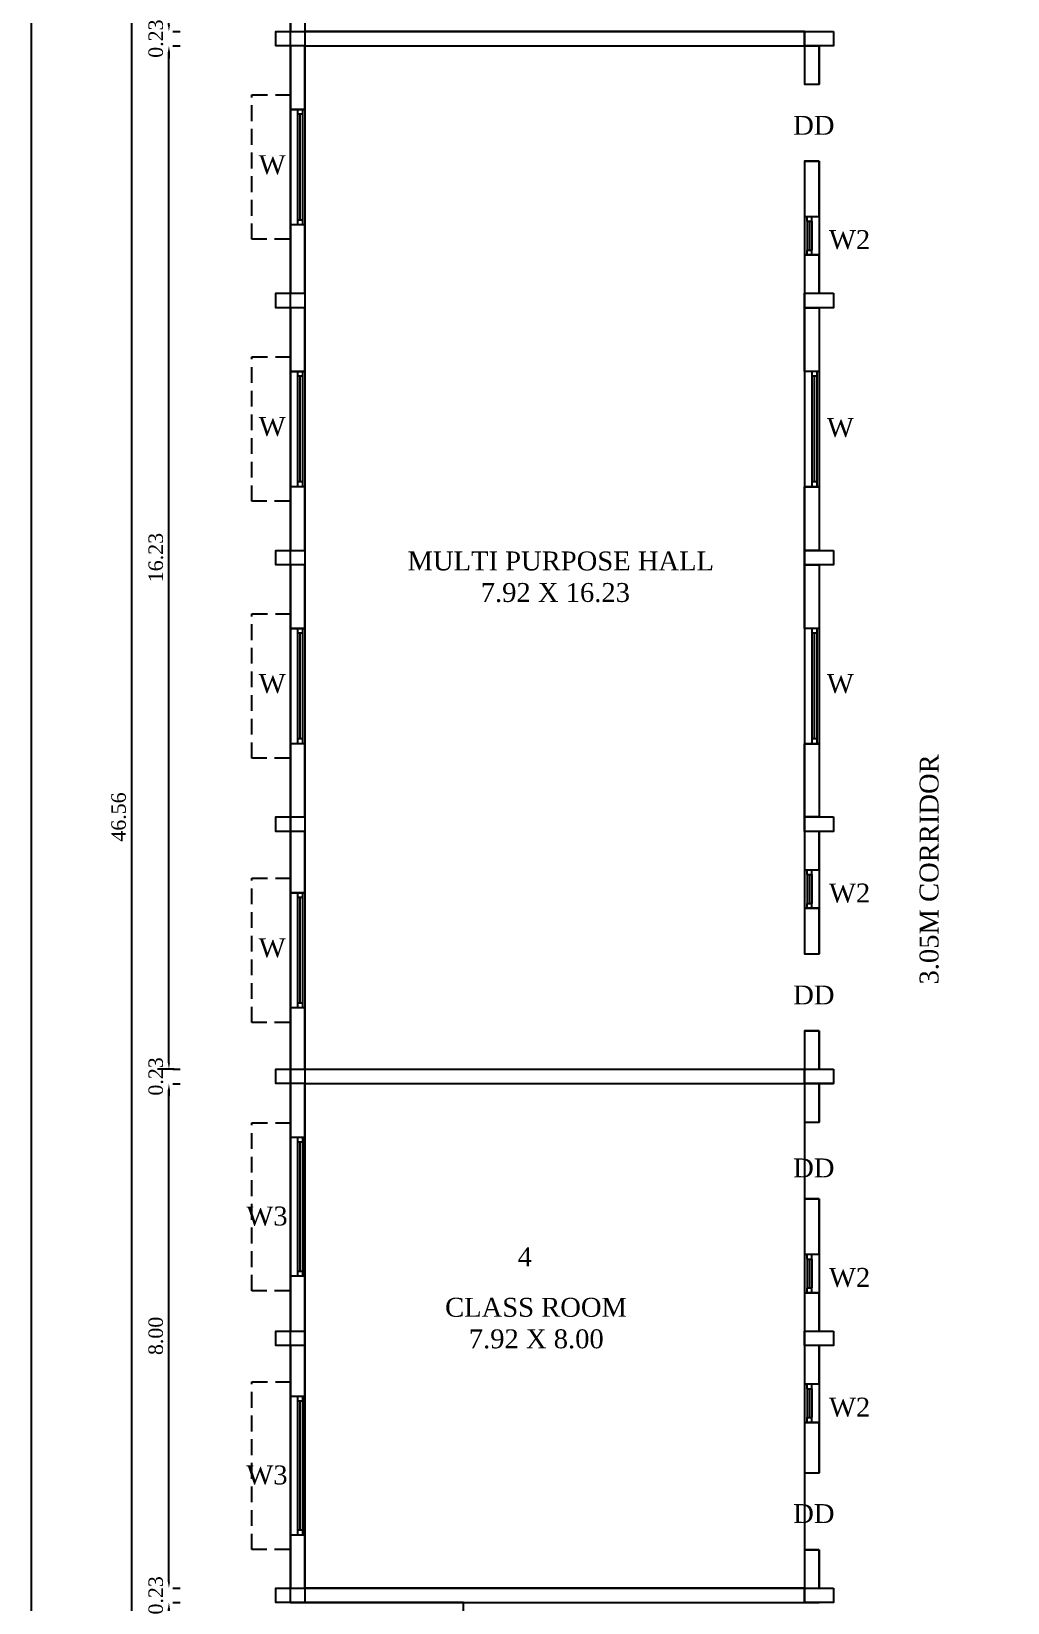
# Model space of a CAD drawing. Header units: metres. Extents: x 3616 to 3987, y 1122 to 1251.
# Drawn here: x 3900.15 to 3915.63, y 1167.67 to 1192.58 of the extents above; entities that cross this region are included whole.
import ezdxf

# ---------------------------------------------------------------- set-up
doc = ezdxf.new("R2010")
doc.units = ezdxf.units.M
doc.linetypes.add('DASHED2', pattern=[0.375, 0.25, -0.125])
for name, color, linetype in [('AR_JOINERIES', 251, 'Continuous'), ('BLK_1_FLR_2_BLT_UP_AREA', 26, 'Continuous'), ('BLK_1_FLR_2_REGULAR_ROOM_4', 117, 'Continuous')]:
    doc.layers.add(name, color=color, linetype=linetype)
doc.styles.add('ANAND', font='times.ttf')
doc.dimstyles.new('V1', dxfattribs={"dimtxt": 0.23, "dimasz": 0.1, "dimexe": 0.18, "dimexo": 0.0625, "dimgap": 0.09, "dimtad": 1, "dimzin": 0, "dimdsep": 46, "dimtxsty": 'ANAND', "dimcen": 0.09, "dimadec": 0, "dimazin": 0, "dimtfac": 1, "dimtix": 1, "dimtofl": 0, "dimtmove": 2, "dimatfit": 0, "dimfxl": 0, "dimtolj": 1, "dimtzin": 0, "dimarcsym": 0})

# ---------------------------------------------------------------- blocks, each defined once
blk = doc.blocks.new('W6a')
at = {"layer": 'AR_JOINERIES', "color": 42}
for p, q in [((-36, 0), (-36, 9)), ((36, 4.5), (-36, 4.5)), ((36, 1.5), (-36, 1.5)), ((-33, 1.5), (-33, 4.5)), ((33, 3), (-33, 3)), ((33, 1.5), (33, 4.5)), ((36, 0), (36, 9))]:
    blk.add_line(p, q, dxfattribs=at)
blk = doc.blocks.new('W2a')
at = {"layer": 'AR_JOINERIES', "color": 42}
for p, q in [((0, 12), (9, 12)), ((1.5, 9), (1.5, 12)), ((4.5, 9), (4.5, 12)), ((1.5, 9), (4.5, 9)), ((1.5, 9), (1.5, -9)), ((3, 9), (3, -9)), ((4.5, 9), (4.5, -9)), ((1.5, -9), (4.5, -9)), ((1.5, -12), (1.5, -9)), ((4.5, -12), (4.5, -9)), ((0, -12), (9, -12))]:
    blk.add_line(p, q, dxfattribs=at)
blk = doc.blocks.new('*D243')
at = {"color": 0, "lineweight": -2}
for p, q in [((3902.395, 1167.666), (3902.512, 1167.666)), ((3902.332, 1164.718), (3902.332, 1167.566)), ((3902.395, 1164.618), (3902.512, 1164.618))]:
    blk.add_line(p, q, dxfattribs=at)
at = {"color": 0}
for points in [[(3902.316, 1167.566), (3902.349, 1167.566), (3902.332, 1167.666)], [(3902.316, 1164.718), (3902.349, 1164.718), (3902.332, 1164.618)]]:
    blk.add_solid(points, dxfattribs=at)
at = {"layer": 'Defpoints', "color": 0}
for p in [(3902.332, 1167.666), (3902.332, 1167.666), (3902.332, 1164.618)]:
    blk.add_point(p, dxfattribs=at)
at = {"color": 0, "insert": (3902.125, 1166.142), "char_height": 0.23, "attachment_point": 5, "rotation": 90, "style": 'ANAND'}
blk.add_mtext('\\A1;3.05', dxfattribs=at)
blk = doc.blocks.new('*D244')
at = {"color": 0, "lineweight": -2}
for p, q in [((3902.332, 1167.994), (3902.332, 1168.094)), ((3902.395, 1167.894), (3902.512, 1167.894)), ((3902.395, 1167.666), (3902.512, 1167.666)), ((3902.332, 1167.566), (3902.332, 1167.466))]:
    blk.add_line(p, q, dxfattribs=at)
at = {"color": 0}
for points in [[(3902.316, 1167.994), (3902.349, 1167.994), (3902.332, 1167.894)], [(3902.316, 1167.566), (3902.349, 1167.566), (3902.332, 1167.666)]]:
    blk.add_solid(points, dxfattribs=at)
at = {"layer": 'Defpoints', "color": 0}
for p in [(3902.332, 1167.894), (3902.332, 1167.894), (3902.332, 1167.666)]:
    blk.add_point(p, dxfattribs=at)
at = {"color": 0, "insert": (3902.125, 1167.78), "char_height": 0.23, "attachment_point": 5, "rotation": 90, "style": 'ANAND'}
blk.add_mtext('\\A1;0.23', dxfattribs=at)
blk = doc.blocks.new('*D245')
at = {"color": 0, "lineweight": -2}
for p, q in [((3902.395, 1175.895), (3902.512, 1175.895)), ((3902.332, 1167.994), (3902.332, 1175.795)), ((3902.395, 1167.894), (3902.512, 1167.894))]:
    blk.add_line(p, q, dxfattribs=at)
at = {"color": 0}
for points in [[(3902.316, 1175.795), (3902.349, 1175.795), (3902.332, 1175.895)], [(3902.316, 1167.994), (3902.349, 1167.994), (3902.332, 1167.894)]]:
    blk.add_solid(points, dxfattribs=at)
at = {"layer": 'Defpoints', "color": 0}
for p in [(3902.332, 1175.895), (3902.332, 1175.895), (3902.332, 1167.894)]:
    blk.add_point(p, dxfattribs=at)
at = {"color": 0, "insert": (3902.125, 1171.895), "char_height": 0.23, "attachment_point": 5, "rotation": 90, "style": 'ANAND'}
blk.add_mtext('\\A1;8.00', dxfattribs=at)
blk = doc.blocks.new('*D246')
at = {"color": 0, "lineweight": -2}
for p, q in [((3902.415, 1176.124), (3902.152, 1176.124)), ((3902.332, 1176.224), (3902.332, 1176.324)), ((3902.395, 1175.895), (3902.512, 1175.895)), ((3902.332, 1175.795), (3902.332, 1175.695))]:
    blk.add_line(p, q, dxfattribs=at)
at = {"color": 0}
for points in [[(3902.316, 1176.224), (3902.349, 1176.224), (3902.332, 1176.124)], [(3902.316, 1175.795), (3902.349, 1175.795), (3902.332, 1175.895)]]:
    blk.add_solid(points, dxfattribs=at)
at = {"layer": 'Defpoints', "color": 0}
for p in [(3902.332, 1176.124), (3902.477, 1176.124), (3902.332, 1175.895)]:
    blk.add_point(p, dxfattribs=at)
at = {"color": 0, "insert": (3902.125, 1176.01), "char_height": 0.23, "attachment_point": 5, "rotation": 90, "style": 'ANAND'}
blk.add_mtext('\\A1;0.23', dxfattribs=at)
blk = doc.blocks.new('*D247')
at = {"color": 0, "lineweight": -2}
for p, q in [((3902.395, 1192.355), (3902.512, 1192.355)), ((3902.332, 1176.224), (3902.332, 1192.255)), ((3902.395, 1176.124), (3902.512, 1176.124))]:
    blk.add_line(p, q, dxfattribs=at)
at = {"color": 0}
for points in [[(3902.316, 1192.255), (3902.349, 1192.255), (3902.332, 1192.355)], [(3902.316, 1176.224), (3902.349, 1176.224), (3902.332, 1176.124)]]:
    blk.add_solid(points, dxfattribs=at)
at = {"layer": 'Defpoints', "color": 0}
for p in [(3902.332, 1192.355), (3902.332, 1192.355), (3902.332, 1176.124)]:
    blk.add_point(p, dxfattribs=at)
at = {"color": 0, "insert": (3902.125, 1184.239), "char_height": 0.23, "attachment_point": 5, "rotation": 90, "style": 'ANAND'}
blk.add_mtext('\\A1;16.23', dxfattribs=at)
blk = doc.blocks.new('*D248')
at = {"color": 0, "lineweight": -2}
for p, q in [((3902.332, 1192.683), (3902.332, 1192.783)), ((3902.395, 1192.583), (3902.512, 1192.583)), ((3902.395, 1192.355), (3902.512, 1192.355)), ((3902.332, 1192.255), (3902.332, 1192.155))]:
    blk.add_line(p, q, dxfattribs=at)
at = {"color": 0}
for points in [[(3902.316, 1192.683), (3902.349, 1192.683), (3902.332, 1192.583)], [(3902.316, 1192.255), (3902.349, 1192.255), (3902.332, 1192.355)]]:
    blk.add_solid(points, dxfattribs=at)
at = {"layer": 'Defpoints', "color": 0}
for p in [(3902.332, 1192.583), (3902.332, 1192.583), (3902.332, 1192.355)]:
    blk.add_point(p, dxfattribs=at)
at = {"color": 0, "insert": (3902.125, 1192.469), "char_height": 0.23, "attachment_point": 5, "rotation": 90, "style": 'ANAND'}
blk.add_mtext('\\A1;0.23', dxfattribs=at)
blk = doc.blocks.new('*D253')
at = {"color": 0, "lineweight": -2}
for p, q in [((3901.613, 1203.404), (3901.923, 1203.404)), ((3901.743, 1156.945), (3901.743, 1203.304)), ((3901.613, 1156.845), (3901.923, 1156.845))]:
    blk.add_line(p, q, dxfattribs=at)
at = {"color": 0}
for points in [[(3901.726, 1203.304), (3901.76, 1203.304), (3901.743, 1203.404)], [(3901.726, 1156.945), (3901.76, 1156.945), (3901.743, 1156.845)]]:
    blk.add_solid(points, dxfattribs=at)
at = {"layer": 'Defpoints', "color": 0}
for p in [(3901.55, 1203.404), (3901.743, 1203.404), (3901.55, 1156.845)]:
    blk.add_point(p, dxfattribs=at)
at = {"color": 0, "insert": (3901.536, 1180.124), "char_height": 0.23, "attachment_point": 5, "rotation": 90, "style": 'ANAND'}
blk.add_mtext('\\A1;46.56', dxfattribs=at)

msp = doc.modelspace()

# ---------------------------------------------------------------- linework, layer by layer
at = {"lineweight": -2}
for p, q in [((3904.48572, 1203.30344, -0.0324), (3904.48572, 1192.58313, -0.0324)), ((3904.25712, 1195.63113, -0.0324), (3904.25712, 1192.58313, -0.0324)), ((3904.25712, 1192.58313, -0.0324), (3912.63912, 1192.58313, -0.0324)), ((3912.41052, 1192.58313, -0.0324), (3912.41052, 1191.74493, -0.0324)), ((3904.25712, 1192.35453, -0.0324), (3904.25712, 1188.43023, -0.0324)), ((3904.48572, 1192.35453, -0.0324), (3912.63912, 1192.35453, -0.0324)), ((3904.48572, 1192.35453, -0.0324), (3904.48572, 1184.35353, -0.0324)), ((3912.63912, 1192.35453, -0.0324), (3912.63912, 1191.74493, -0.0324)), ((3912.41052, 1191.74493, -0.0324), (3912.63912, 1191.74493, -0.0324)), ((3912.41052, 1190.52573, -0.0324), (3912.41052, 1184.96313, -0.0324)), ((3912.41052, 1190.52573, -0.0324), (3912.63912, 1190.52573, -0.0324)), ((3912.63912, 1190.52573, -0.0324), (3912.63912, 1188.43023, -0.0324)), ((3912.41052, 1189.64943, -0.0324), (3912.63912, 1189.64943, -0.0324)), ((3912.41052, 1189.03983, -0.0324), (3912.63912, 1189.03983, -0.0324)), ((3904.25712, 1188.20163, -0.0324), (3904.25712, 1184.35353, -0.0324)), ((3912.63912, 1188.20163, -0.0324), (3912.63912, 1184.96313, -0.0324)), ((3912.41052, 1184.96313, -0.0324), (3912.41052, 1184.12493, -0.0324)), ((3912.63912, 1184.96313, -0.0324), (3912.63912, 1184.35353, -0.0324)), ((3904.48572, 1184.35353, -0.0324), (3904.48572, 1181.57223, -0.0324)), ((3904.25712, 1184.12493, -0.0324), (3904.25712, 1175.89533, -0.0324)), ((3912.41052, 1184.12493, -0.0324), (3912.41052, 1181.57223, -0.0324)), ((3912.63912, 1184.12493, -0.0324), (3912.63912, 1180.12443, -0.0324)), ((3904.48572, 1181.57223, -0.0324), (3904.48572, 1176.12393, -0.0324)), ((3912.41052, 1181.57223, -0.0324), (3912.41052, 1177.95273, -0.0324)), ((3912.63912, 1179.89583, -0.0324), (3912.63912, 1177.95273, -0.0324)), ((3912.41052, 1179.28623, -0.0324), (3912.63912, 1179.28623, -0.0324)), ((3912.41052, 1178.67663, -0.0324), (3912.63912, 1178.67663, -0.0324)), ((3912.41052, 1177.95273, -0.0324), (3912.63912, 1177.95273, -0.0324)), ((3912.41052, 1176.73353, -0.0324), (3912.41052, 1175.28573, -0.0324)), ((3912.41052, 1176.73353, -0.0324), (3912.63912, 1176.73353, -0.0324)), ((3912.63912, 1176.73353, -0.0324), (3912.63912, 1176.12393, -0.0324)), ((3904.48572, 1176.12393, -0.0324), (3912.86772, 1176.12393, -0.0324)), ((3904.25712, 1175.89533, -0.0324), (3904.25712, 1171.97103, -0.0324)), ((3904.48572, 1175.89533, -0.0324), (3904.48572, 1167.89433, -0.0324)), ((3904.48572, 1175.89533, -0.0324), (3912.86772, 1175.89533, -0.0324)), ((3912.63912, 1175.89533, -0.0324), (3912.63912, 1175.28573, -0.0324)), ((3912.41052, 1175.28573, -0.0324), (3912.63912, 1175.28573, -0.0324)), ((3912.41052, 1174.06653, -0.0324), (3912.41052, 1169.72313, -0.0324)), ((3912.41052, 1174.06653, -0.0324), (3912.63912, 1174.06653, -0.0324)), ((3912.63912, 1174.06653, -0.0324), (3912.63912, 1171.97103, -0.0324)), ((3912.41052, 1173.19023, -0.0324), (3912.63912, 1173.19023, -0.0324)), ((3912.41052, 1172.58063, -0.0324), (3912.63912, 1172.58063, -0.0324)), ((3904.25712, 1171.74243, -0.0324), (3904.25712, 1167.89433, -0.0324)), ((3912.63912, 1171.74243, -0.0324), (3912.63912, 1169.72313, -0.0324)), ((3912.41052, 1171.13283, -0.0324), (3912.63912, 1171.13283, -0.0324)), ((3912.41052, 1170.52323, -0.0324), (3912.63912, 1170.52323, -0.0324)), ((3912.41052, 1169.72313, -0.0324), (3912.63912, 1169.72313, -0.0324)), ((3912.41052, 1168.50393, -0.0324), (3912.41052, 1167.66573, -0.0324)), ((3912.41052, 1168.50393, -0.0324), (3912.63912, 1168.50393, -0.0324)), ((3912.63912, 1168.50393, -0.0324), (3912.63912, 1167.89433, -0.0324)), ((3904.48572, 1167.89433, -0.0324), (3912.63912, 1167.89433, -0.0324)), ((3904.25712, 1167.66573, -0.0324), (3912.63912, 1167.66573, -0.0324))]:
    msp.add_line(p, q, dxfattribs=at)
at = {"linetype": 'DASHED2'}
for p, q in [((3903.64712, 1189.28608, -0.0324), (3903.64712, 1191.57488, -0.0324)), ((3903.64712, 1191.57488, -0.0324), (3904.25712, 1191.57488, -0.0324)), ((3904.25712, 1189.28608, -0.0324), (3903.64712, 1189.28608, -0.0324)), ((3903.64712, 1185.13318, -0.0324), (3903.64712, 1187.42198, -0.0324)), ((3903.64712, 1187.42198, -0.0324), (3904.25712, 1187.42198, -0.0324)), ((3904.25712, 1185.13318, -0.0324), (3903.64712, 1185.13318, -0.0324)), ((3903.64712, 1181.05648, -0.0324), (3903.64712, 1183.34528, -0.0324)), ((3903.64712, 1183.34528, -0.0324), (3904.25712, 1183.34528, -0.0324)), ((3904.25712, 1181.05648, -0.0324), (3903.64712, 1181.05648, -0.0324)), ((3903.64712, 1176.86548, -0.0324), (3903.64712, 1179.15428, -0.0324)), ((3903.64712, 1179.15428, -0.0324), (3904.25712, 1179.15428, -0.0324)), ((3904.25712, 1176.86548, -0.0324), (3903.64712, 1176.86548, -0.0324)), ((3903.64712, 1172.61237, -0.0324), (3903.64712, 1175.27237, -0.0324)), ((3903.64712, 1175.27237, -0.0324), (3904.25712, 1175.27237, -0.0324)), ((3904.25712, 1172.61237, -0.0324), (3903.64712, 1172.61237, -0.0324)), ((3903.64712, 1168.50584, -0.0324), (3903.64712, 1171.16584, -0.0324)), ((3903.64712, 1171.16584, -0.0324), (3904.25712, 1171.16584, -0.0324)), ((3904.25712, 1168.50584, -0.0324), (3903.64712, 1168.50584, -0.0324))]:
    msp.add_line(p, q, dxfattribs=at)
for p, q in [((3904.48572, 1175.04237, -0.0324), (3904.25712, 1175.04237, -0.0324)), ((3904.37142, 1175.04237, -0.0324), (3904.37142, 1172.84237, -0.0324)), ((3904.44762, 1174.96617, -0.0324), (3904.37142, 1174.96617, -0.0324)), ((3904.40952, 1174.96617, -0.0324), (3904.40952, 1172.91857, -0.0324)), ((3904.44762, 1175.04237, -0.0324), (3904.44762, 1172.84237, -0.0324)), ((3904.44762, 1172.91857, -0.0324), (3904.37142, 1172.91857, -0.0324)), ((3904.48572, 1172.84237, -0.0324), (3904.25712, 1172.84237, -0.0324)), ((3904.48572, 1170.93584, -0.0324), (3904.25712, 1170.93584, -0.0324)), ((3904.37142, 1170.93584, -0.0324), (3904.37142, 1168.73584, -0.0324)), ((3904.44762, 1170.93584, -0.0324), (3904.44762, 1168.73584, -0.0324)), ((3904.44762, 1170.85964, -0.0324), (3904.37142, 1170.85964, -0.0324)), ((3904.40952, 1170.85964, -0.0324), (3904.40952, 1168.81204, -0.0324)), ((3904.48572, 1168.73584, -0.0324), (3904.25712, 1168.73584, -0.0324)), ((3904.44762, 1168.81204, -0.0324), (3904.37142, 1168.81204, -0.0324))]:
    msp.add_line(p, q)
at = {"elevation": -0.0324}
msp.add_lwpolyline([(3900.15273, 1225.86588), (3986.80321, 1225.86588), (3986.80321, 1152.9548), (3900.15273, 1152.9548)], close=True, dxfattribs=at)
at = {"lineweight": -2, "elevation": -0.0324}
for points in [[(3904.48572, 1192.58313), (3904.48572, 1192.35453), (3904.02852, 1192.35453), (3904.02852, 1192.58313)], [(3912.41052, 1192.58313), (3904.48572, 1192.58313), (3904.48572, 1192.35453), (3904.25712, 1192.35453), (3904.25712, 1191.34488), (3904.48572, 1191.34488), (3904.48572, 1192.35453), (3912.41052, 1192.35453)], [(3912.86772, 1192.58313), (3912.86772, 1192.35453), (3912.41052, 1192.35453), (3912.41052, 1192.58313)], [(3912.63912, 1192.35453), (3912.41052, 1192.35453), (3912.41052, 1191.74493), (3912.63912, 1191.74493)], [(3912.63912, 1190.52573), (3912.57139, 1190.52573), (3912.41052, 1190.52573), (3912.41052, 1189.64943), (3912.63912, 1189.64943)], [(3904.48572, 1189.51608), (3904.25712, 1189.51608), (3904.25712, 1188.43023), (3904.48572, 1188.43023)], [(3912.63912, 1189.03983), (3912.41052, 1189.03983), (3912.41052, 1188.43023), (3912.63912, 1188.43023)], [(3904.48572, 1188.43023), (3904.48572, 1188.20163), (3904.02852, 1188.20163), (3904.02852, 1188.43023)], [(3912.86772, 1188.43023), (3912.86772, 1188.20163), (3912.41052, 1188.20163), (3912.41052, 1188.43023)], [(3904.48572, 1188.20163), (3904.25712, 1188.20163), (3904.25712, 1187.19198), (3904.48572, 1187.19198)], [(3912.41052, 1188.20163), (3912.63912, 1188.20163), (3912.63912, 1187.19198), (3912.41052, 1187.19198)], [(3904.48572, 1185.36318), (3904.25712, 1185.36318), (3904.25712, 1184.35353), (3904.48572, 1184.35353)], [(3912.41052, 1185.36318), (3912.63912, 1185.36318), (3912.63912, 1184.35353), (3912.41052, 1184.35353)], [(3904.48572, 1184.35353), (3904.48572, 1184.12493), (3904.02852, 1184.12493), (3904.02852, 1184.35353)], [(3904.48572, 1184.35353), (3904.48572, 1184.12493), (3904.02852, 1184.12493), (3904.02852, 1184.35353)], [(3912.86772, 1184.35353), (3912.86772, 1184.12493), (3912.41052, 1184.12493), (3912.41052, 1184.35353)], [(3912.86772, 1184.35353), (3912.86772, 1184.12493), (3912.41052, 1184.12493), (3912.41052, 1184.35353)], [(3904.48572, 1184.12493), (3904.25712, 1184.12493), (3904.25712, 1183.11528), (3904.48572, 1183.11528)], [(3912.41052, 1184.12493), (3912.63912, 1184.12493), (3912.63912, 1183.11528), (3912.41052, 1183.11528)], [(3904.48572, 1181.28648), (3904.25712, 1181.28648), (3904.25712, 1180.12443), (3904.48572, 1180.12443)], [(3912.41052, 1181.28648), (3912.63912, 1181.28648), (3912.63912, 1180.12443), (3912.41052, 1180.12443)], [(3904.48572, 1180.12443), (3904.48572, 1179.89583), (3904.02852, 1179.89583), (3904.02852, 1180.12443)], [(3912.86772, 1180.12443), (3912.86772, 1179.89583), (3912.41052, 1179.89583), (3912.41052, 1180.12443)], [(3904.48572, 1179.89583), (3904.25712, 1179.89583), (3904.25712, 1178.92428), (3904.48572, 1178.92428)], [(3912.63912, 1179.89583), (3912.41052, 1179.89583), (3912.41052, 1179.28623), (3912.63912, 1179.28623)], [(3912.63912, 1178.52489), (3912.63912, 1178.67663), (3912.41052, 1178.67663), (3912.41052, 1177.95273), (3912.63912, 1177.95273)], [(3904.48572, 1177.09548), (3904.25712, 1177.09548), (3904.25712, 1176.12393), (3904.48572, 1176.12393)], [(3912.63912, 1176.73353), (3912.57139, 1176.73353), (3912.41052, 1176.73353), (3912.41052, 1176.12393), (3912.63912, 1176.12393)], [(3904.48572, 1176.12393), (3904.48572, 1175.89533), (3904.02852, 1175.89533), (3904.02852, 1176.12393)], [(3912.86772, 1176.12393), (3912.86772, 1175.89533), (3912.41052, 1175.89533), (3912.41052, 1176.12393)], [(3912.63912, 1175.85789), (3912.63912, 1175.89533), (3912.41052, 1175.89533), (3912.41052, 1175.28573), (3912.63912, 1175.28573)], [(3912.63912, 1174.06653), (3912.57139, 1174.06653), (3912.41052, 1174.06653), (3912.41052, 1173.19023), (3912.63912, 1173.19023)], [(3912.63912, 1172.58063), (3912.41052, 1172.58063), (3912.41052, 1171.97103), (3912.63912, 1171.97103)], [(3904.48572, 1171.97103), (3904.48572, 1171.74243), (3904.02852, 1171.74243), (3904.02852, 1171.97103)], [(3912.86772, 1171.97103), (3912.86772, 1171.74243), (3912.41052, 1171.74243), (3912.41052, 1171.97103)], [(3912.63912, 1171.74243), (3912.41052, 1171.74243), (3912.41052, 1171.13283), (3912.63912, 1171.13283)], [(3912.63912, 1170.29529), (3912.63912, 1170.52323), (3912.41052, 1170.52323), (3912.41052, 1169.72313), (3912.63912, 1169.72313)], [(3912.63912, 1168.50393), (3912.57139, 1168.50393), (3912.41052, 1168.50393), (3912.41052, 1167.89433), (3912.63912, 1167.89433)], [(3904.48572, 1167.89433), (3904.48572, 1167.66573), (3904.02852, 1167.66573), (3904.02852, 1167.89433)], [(3912.86772, 1167.89433), (3912.86772, 1167.66573), (3912.41052, 1167.66573), (3912.41052, 1167.89433)]]:
    msp.add_lwpolyline(points, close=True, dxfattribs=at)
at = {"layer": 'BLK_1_FLR_2_BLT_UP_AREA', "color": 26, "ltscale": 400, "elevation": -0.0324}
msp.add_lwpolyline([(3904.25712, 1203.40353), (3932.37492, 1203.40353), (3932.37492, 1192.35453), (3920.10672, 1192.35453), (3920.10672, 1184.12493), (3915.91572, 1184.12493), (3915.91345, 1173.45722), (3923.91672, 1173.45893), (3923.91672, 1176.12558), (3940.60452, 1176.12233), (3940.60452, 1156.84533), (3915.68712, 1156.84533), (3915.68712, 1158.17883), (3912.63912, 1158.17883), (3912.63912, 1156.84533), (3904.25712, 1156.84533), (3904.25712, 1164.61773), (3907.00032, 1164.61773), (3907.00032, 1167.66573), (3904.25712, 1167.66573)], close=True, dxfattribs=at)
at = {"layer": 'BLK_1_FLR_2_REGULAR_ROOM_4', "color": 3, "elevation": -0.0324}
msp.add_lwpolyline([(3904.48572, 1175.89533), (3912.41052, 1175.89533), (3912.41052, 1167.89433), (3904.48572, 1167.89433)], close=True, dxfattribs=at)

# ---------------------------------------------------------------- block references
at = {"lineweight": -2, "xscale": 0.0254, "yscale": 0.0254, "zscale": 0.0254, "rotation": 90}
for p in [(3904.48572, 1190.43048, -0.0324), (3904.48572, 1186.27758, -0.0324), (3912.63912, 1186.27758, -0.0324), (3904.48572, 1182.20088, -0.0324), (3912.63912, 1182.20088, -0.0324), (3904.48572, 1178.00988, -0.0324)]:
    msp.add_blockref('W6a', p, dxfattribs=at)
at = {"lineweight": -2, "xscale": 0.0254, "yscale": 0.0254, "zscale": 0.0254}
for p in [(3912.41052, 1189.34463, -0.0324), (3912.41052, 1178.98143, -0.0324), (3912.41052, 1172.88543, -0.0324), (3912.41052, 1170.82803, -0.0324)]:
    msp.add_blockref('W2a', p, dxfattribs=at)

# ---------------------------------------------------------------- texts
at = {"style": 'ANAND'}
for s, p in [('DD', (3912.2291, 1190.94397, -0.0324)), ('W', (3903.75514, 1190.32031, -0.0324)), ('W2', (3912.79536, 1189.13195, -0.0324)), ('W', (3903.75514, 1186.16741, -0.0324)), ('W', (3912.76199, 1186.15269, -0.0324)), ('W', (3903.75514, 1182.09071, -0.0324)), ('W', (3912.76199, 1182.09071, -0.0324)), ('W2', (3912.79536, 1178.76875, -0.0324)), ('W', (3903.75514, 1177.89971, -0.0324)), ('DD', (3912.2291, 1177.15177, -0.0324)), ('DD', (3912.2291, 1174.40857, -0.0324)), ('W3', (3903.55933, 1173.6466, -0.0324)), ('4', (3907.85998, 1173.00039, -0.0324)), ('W2', (3912.79536, 1172.67275, -0.0324)), ('W2', (3912.79536, 1170.61535, -0.0324)), ('W3', (3903.55933, 1169.54008, -0.0324)), ('DD', (3912.2291, 1168.92677, -0.0324))]:
    msp.add_text(s, height=0.3, dxfattribs=at).set_placement(p)
msp.add_text('3.05M CORRIDOR ', height=0.3, rotation=90, dxfattribs=at).set_placement((3914.5325, 1177.46802, -0.0324))
at = {"char_height": 0.3, "attachment_point": 1, "style": 'ANAND'}
for s, insert, width in [(' MULTI PURPOSE HALL   \\P{\\W5.62061;  }7.92 X 16.23', (3906.00168, 1184.3353, -0.0324), 4.7498198), ('{\\W1.921818; }CLASS ROOM   \\P{\\W5.234318; }7.92 X 8.00', (3906.49264, 1172.49864, -0.0324), 3.2188771)]:
    msp.add_mtext(s, dxfattribs=dict(at, insert=insert, width=width))

# ---------------------------------------------------------------- dimensions: what is measured, and where the dimension line sits
for base, p1, p2, picture, middle in [((3901.74296, 1203.40353, -0.0324), (3901.55002, 1156.84533, -0.0324), (3901.55002, 1203.40353, -0.0324), '*D253', (3901.53563, 1180.12443, -0.0324)), ((3902.33226, 1192.58313, -0.0324), (3902.33226, 1192.35453, -0.0324), (3902.33226, 1192.58313, -0.0324), '*D248', (3902.12494, 1192.46883, -0.0324)), ((3902.33226, 1192.35453, -0.0324), (3902.33226, 1176.12393, -0.0324), (3902.33226, 1192.35453, -0.0324), '*D247', (3902.12494, 1184.23923, -0.0324)), ((3902.33226, 1176.12393, -0.0324), (3902.33226, 1175.89533, -0.0324), (3902.47727, 1176.12393, -0.0324), '*D246', (3902.12494, 1176.00963, -0.0324)), ((3902.33226, 1175.89533, -0.0324), (3902.33226, 1167.89433, -0.0324), (3902.33226, 1175.89533, -0.0324), '*D245', (3902.12494, 1171.89483, -0.0324)), ((3902.33226, 1167.89433, -0.0324), (3902.33226, 1167.66573, -0.0324), (3902.33226, 1167.89433, -0.0324), '*D244', (3902.12494, 1167.78003, -0.0324)), ((3902.33226, 1167.66573, -0.0324), (3902.33226, 1164.61773, -0.0324), (3902.33226, 1167.66573, -0.0324), '*D243', (3902.12494, 1166.14173, -0.0324))]:
    dim = msp.add_linear_dim(base=base, p1=p1, p2=p2, angle=90, dimstyle='V1')
    dim.commit()
    dim.dimension.update_dxf_attribs({"geometry": picture, "text_midpoint": middle})

doc.saveas('drawing.dxf')
